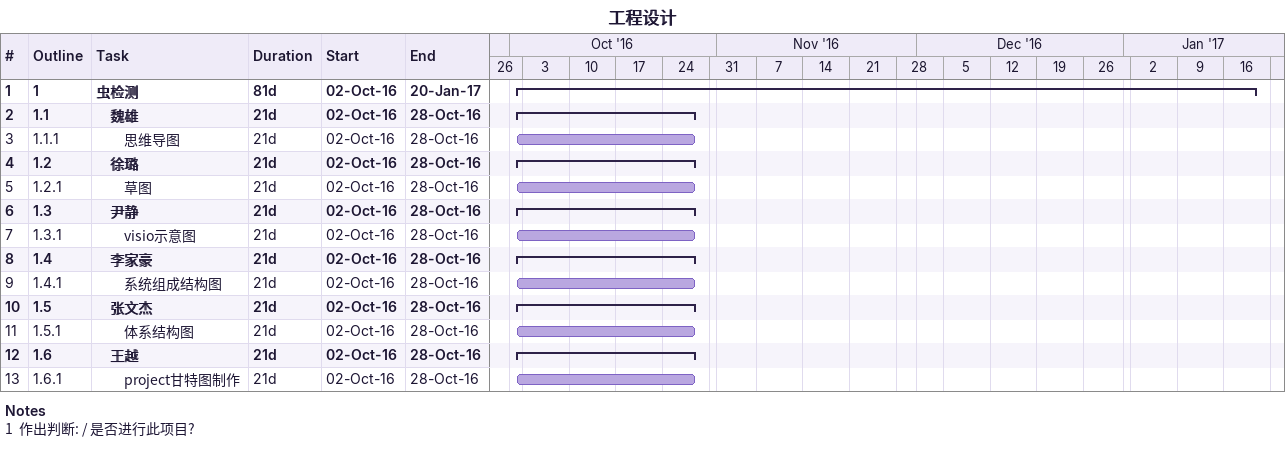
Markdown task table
工程设计

| ID | WBS | Task | Duration | Start | Finish |
|---|---|---|---|---|---|
| 1 | 1 | **虫检测** | 81d | 2016-10-02 | 2017-01-20 |
| 2 | 1.1 | **魏雄** | 21d | 2016-10-02 | 2016-10-28 |
| 3 | 1.1.1 | 思维导图 | 21d | 2016-10-02 | 2016-10-28 |
| 4 | 1.2 | **徐璐** | 21d | 2016-10-02 | 2016-10-28 |
| 5 | 1.2.1 | 草图 | 21d | 2016-10-02 | 2016-10-28 |
| 6 | 1.3 | **尹静** | 21d | 2016-10-02 | 2016-10-28 |
| 7 | 1.3.1 | visio示意图 | 21d | 2016-10-02 | 2016-10-28 |
| 8 | 1.4 | **李家豪** | 21d | 2016-10-02 | 2016-10-28 |
| 9 | 1.4.1 | 系统组成结构图 | 21d | 2016-10-02 | 2016-10-28 |
| 10 | 1.5 | **张文杰** | 21d | 2016-10-02 | 2016-10-28 |
| 11 | 1.5.1 | 体系结构图 | 21d | 2016-10-02 | 2016-10-28 |
| 12 | 1.6 | **王越** | 21d | 2016-10-02 | 2016-10-28 |
| 13 | 1.6.1 | project甘特图制作 | 21d | 2016-10-02 | 2016-10-28 |

Notes
- 1: 作出判断: / 是否进行此项目?
